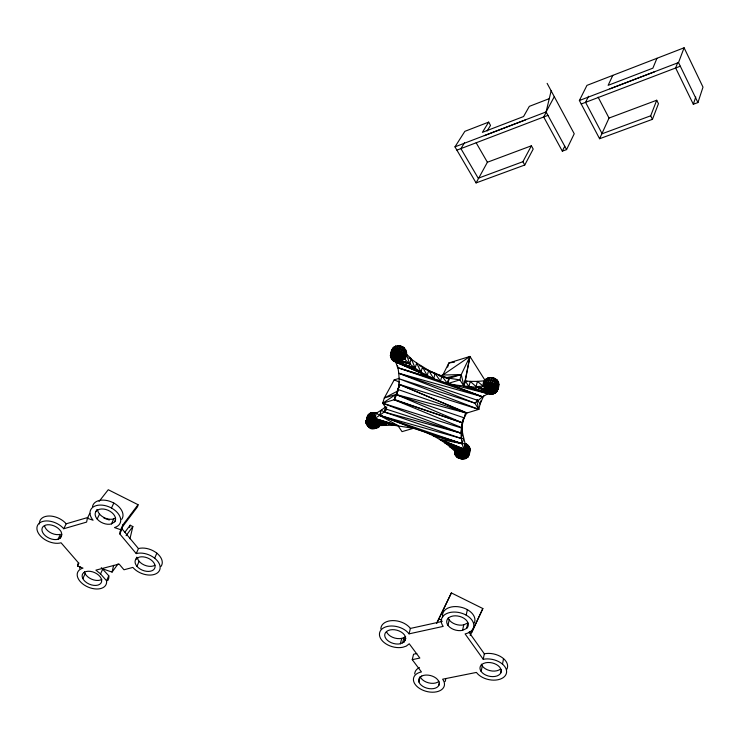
<?xml version="1.0" encoding="UTF-8"?>
<svg xmlns="http://www.w3.org/2000/svg" width="740" height="740" viewBox="0 0 740 740"><rect width="100%" height="100%" fill="white"/><g stroke="black" fill="none" stroke-linecap="round" stroke-linejoin="round"><path stroke-width="1.11" d="M391.996 350.64L392.265 349.197L390.387 355.792L395.401 358.253L396.594 354.386L398.869 355.422L398.518 359.325L400.839 357.846L405.048 357.744L406.325 354.025L411.264 358.678L409.729 363.858L396.067 358.743L390.655 354.349C391.784 351.602 395.058 350.668 397.787 351.019L399.378 345.867L403.023 347.115L402.967 353.396L404.826 356.227L404.771 359.196C414.724 369.26 427.156 376.651 440.476 381.294L482.591 396.834L487.965 393.699C495.486 397.065 501.036 387.612 498.029 381.294C493.895 374.745 481.87 377.215 483.165 386.114L488.455 390.47L495.199 393.218C480.232 385.115 463.897 387.446 447.904 383.505L397.593 367.651L395.752 362.036C388.093 360.214 389.518 348.725 395.706 346.154C403.596 343.795 409.942 352.24 404.771 359.196L397.676 359.298L390.628 357.309L391.081 355.089M497.169 389.036L496.457 392.219L490.916 391.053L490.981 387.057L488.724 386.021L487.799 389.98L476.107 386.641L470.252 381.378L465.293 381.007L463.98 386.262L487.965 393.699L468.947 386.641L465.293 381.007L469.965 356.43L448.865 362.961L442.853 375.014L439.588 376.013M484.413 380.841L477.383 381.378L476.107 386.641L490.916 391.053L493.349 389.61L497.641 389.536L496.836 386.576L496.938 379.962L495.005 379.74M466.043 444.666L468.217 445.443L468.022 452.001C472.407 461.843 452.269 460.641 454.971 451.409C445.351 441.845 433.353 434.907 420.598 430.458L379.685 415.381C361.582 402.357 362.554 439.911 379.713 425.583L393.153 425.176L413.466 428.312L462.232 443.723L465.118 443.63C470.844 445.092 470.945 451.622 468.522 456.062L461.631 456.043L454.841 454.11L455.405 450.771M468.254 455.091L467.745 457.218L462.445 456.081L462.593 452.048L460.419 451.067L459.447 455.054L466.561 458.134L454.841 454.11L455.368 451.992M463.434 452.612L461.788 451.863L461.631 456.043L466.561 458.134M467.745 457.218L463.212 455.96L464.165 451.964L462.593 452.048L461.631 456.043L467.745 457.218L463.878 455.683L464.739 454.767L468.836 454.749L470.094 449.43L468.67 453.361L461.862 451.428L459.087 452.196L450.272 447.062L462.667 451.622L464.517 452.973L468.67 453.361L469.928 448.042L468.022 452.001L465.525 449.717L465.118 443.63L462.565 433.141L460.992 433.178L386.872 409.34L382.7 403.198L394.161 399.739C400.285 389.332 399.757 376.882 397.537 365.495M493.108 387.631L492.424 390.609L497.289 390.961L498.834 384.245L497.484 388.047C494.468 387.853 489.584 383.995 487.105 387.464L483.165 386.114L476.107 386.641L488.455 390.47L488.724 386.021M391.673 351.676L390.387 355.792L394.577 357.013L394.587 355.7L391.395 353.054L394.18 346.866L392.57 352.018L404.114 354.747L404.53 348.235L399.378 345.867L399.693 351.463L402.967 353.396L404.53 348.235L397.473 345.811L395.882 350.964L402.967 353.396L394.106 351.306L395.706 346.154L395.882 350.964L401.459 352.277L403.023 347.115M464.72 443.565L466.792 444.398L465.525 449.717L463.841 448.949C459.836 438.866 460.576 427.729 463.767 417.545L464.221 417.86L462.463 422.836L394.161 399.739L399.341 385.374L396.538 394.624L462.463 422.836L463.767 417.545M460.419 451.067L460.077 455.507L454.841 454.11L465.053 458.754L456.562 456.7L463.323 459.022L457.986 457.736L461.483 458.939M409.192 357.762L416.666 362.979L415.159 368.168L392.487 360.121L409.729 363.858L397.676 359.298L398.028 355.228L396.844 359.104L397.26 354.876L396.067 358.743L390.628 357.309L409.729 363.858L406.325 354.025M493.663 387.187L492.979 390.165L497.289 390.961L497.465 388.944M379.639 424.677L379 426.758L373.728 425.63L374.135 421.689L375.689 421.596L374.477 425.5L366.161 423.668L367.318 418.174M455.202 450.521L454.665 452.732L459.447 455.054L459.947 450.512M465.118 452.288L464.406 455.276L468.522 456.062L469.003 451.9M396.594 354.386L396.067 358.743L390.387 355.792L394.892 357.661L396.085 353.794L395.401 358.253M374.995 422.253L371.952 420.699L371.378 425.065L377.881 427.692L366.864 425.047L376.429 428.331L367.983 426.296L372.932 428.543L369.436 427.341M366.818 421.596L366.161 423.668L377.881 427.692L372.932 425.593L373.339 421.495L372.128 425.408L372.59 421.162L371.378 425.065L370.74 424.603L371.462 420.144M480.945 400.747L478.78 409.368L399.221 378.825L474.756 403.087L482.591 396.834L447.904 383.505L448.829 378.168L434.223 373.626M371.952 420.699L370.74 424.603L366.152 420.921L367.956 418.794C370.046 418.896 379.454 422.485 374.477 425.5L374.94 421.726L373.728 425.63M493.839 387.131L493.349 389.61L497.289 390.961M500.721 673.058L501.332 669.746M502.506 664.15L503.533 658.628M481.157 671.476L482.24 665.982M416.805 653.549L413.558 654.234L412.254 659.654L421.439 671.929A15.845 9.861 14.4 0 0 415.334 684.63A15.845 9.861 14.4 0 0 436.397 691.854A15.845 9.861 14.4 0 0 442.631 679.2L476.43 672.42A16.234 10.249 12.8 0 0 498.002 679.745A16.234 10.249 12.8 0 0 504.81 666.62A16.234 10.249 12.8 0 0 483.238 659.294L484.33 653.799L468.938 632.182M445.406 377.872L461.251 374.579L459.892 379.879L463.98 386.262L469.965 356.43L442.853 375.014L461.251 374.579L469.965 356.43L485.255 380.684M101.269 567.663L108.78 575.766L106.542 580.761A15.475 9.565 23.1 0 1 86.136 586.135A15.475 9.565 23.1 0 1 83.01 568.107L77.552 566.017L78.255 562.622L61.069 542.79A15.855 9.944 24.6 0 1 40.034 535.501A15.855 9.944 24.6 0 1 42.726 521.45A15.855 9.944 24.6 0 1 63.76 528.739L86.608 522.098L87.394 518.278L89.781 513.31M466.663 628.371A11.008 7.141 13.7 0 0 459.808 616.448A11.008 7.141 13.7 0 0 446.784 622.738A11.008 7.141 13.7 0 0 462.565 630.351L466.663 628.371L467.828 622.886L463.73 624.875A10.97 7.141 13.7 0 1 448.2 617.983M462.565 630.351L463.73 624.875M466.182 615.134L467.356 609.658M438.848 685.342L439.329 683.168M447.968 625.346L449.189 619.889M405.354 640.35L405.428 636.733L404.401 634.874A10.739 6.854 15.4 0 0 390.091 629.925A10.739 6.854 15.4 0 0 386.058 638.833A10.739 6.854 15.4 0 0 400.377 643.772L404.262 641.857L405.89 638.185M489.871 394.152L468.947 386.641L470.252 381.378L477.383 381.378L483.165 386.114L486.948 388.093L487.105 387.464L483.988 384.846L486.476 378.565L485.237 383.838L492.007 386.595L493.145 387.668L497.484 388.047L498.677 382.756L496.836 386.576L485.237 383.838L483.165 386.114L487.799 389.98L488.234 385.438L487.309 389.397L486.948 388.093L487.568 385.485M496.938 379.962L495.735 385.253L496.836 386.576L498.029 381.294M106.542 580.761L100.538 573.898L95.876 570.142L119.122 564.065L123.969 569.782L132.867 567.404A15.771 9.99 22.2 0 0 153.929 574.554A15.771 9.99 22.2 0 0 157.306 560.744A15.771 9.99 22.2 0 0 136.243 553.594L119.76 533.891L120.722 529.711L122.997 524.706L138.047 504.699L108.253 489.732L99.077 501.452M492.637 386.946L491.832 387.085L491.721 390.914L493.34 386.641L492.637 386.946L491.721 390.914L496.457 392.219L492.424 390.609L493.599 387.075M495.467 378.861L494.255 384.143L495.735 385.253L495.467 378.861L491.813 377.604L490.583 382.885L485.237 383.838L488.724 386.151L483.988 384.846L485.237 379.574L483.165 386.114L487.022 388.75L487.938 386.262M493.959 386.992L493.349 389.61L493.774 387.769M100.538 573.898L102.814 568.912L112.064 572.085L113.618 565.332M119.76 533.891L122.026 528.887L122.997 524.706M490.916 391.053L491.832 387.085L490.981 387.057L490.065 391.025L495.199 393.218M455.183 450.605L454.665 452.732L458.689 453.907L459.087 452.196L454.971 451.409L459.447 455.054M487.022 388.75L487.716 385.781M418.914 681.984L420.181 676.563A10.499 6.558 14.4 0 0 428.589 682.854A10.499 6.558 14.4 0 0 438.95 681.327M488.455 390.47L489.371 386.502L489.223 390.822L490.148 386.863L490.065 391.025L496.457 392.219M399.332 384.319L398.101 389.555L466.644 413.087L478.78 409.368L476.782 400.96M486.827 383.144L488.067 377.872L488.65 382.821L495.735 385.253L486.827 383.144L496.836 386.576M129.62 527.454L130.148 525.206L132.849 526.575L129.953 538.748M468.522 456.062L464.739 454.767L464.517 452.973L468.836 454.749L464.877 454.184M469.289 446.683L468.022 452.001L445.092 443.01L465.525 449.717L439.468 439.283L462.232 443.723L463.518 438.413L461.27 438.45L379.685 415.381L374.755 418.368L371.11 417.86L367.956 418.794L371.378 420.995L373.737 421.097L386.354 425.121L375.929 424.279L379.713 425.583L375.125 425.223L376.022 422.29M138.047 504.699L137.575 506.715L122.526 526.723L120.25 531.727M464.591 452.686L463.878 455.683L465.062 452.168M551.143 90.817L546.092 111.934L566.572 149.591L562.335 151.163L543.697 116.985L546.268 112.203M464.739 454.767L465.183 452.936M464.045 452.418L468.67 453.361L445.092 443.01L466.959 450.753L468.217 445.443M465.118 443.63L463.841 448.949L439.468 439.283M462.445 456.081L463.397 452.085L463.212 455.96L464.424 452.76M461.788 451.863L460.826 455.849L461.048 451.52L460.077 455.507L454.665 452.732L458.976 454.508L459.697 451.511M458.745 452.714L454.971 451.409L458.615 453.287L459.096 451.298M459.42 450.91L458.689 453.907L459.632 451.363M462.463 422.836L394.337 399.452L395.715 394.531L464.221 417.86L465.257 413.632M374.819 413.355L372.729 412.661L372.932 417.924L397.907 425.574L379.685 415.381L384.153 411.976L385.734 406.769L381.276 410.182L379.685 415.381L413.466 428.312L402.024 431.633L397.907 425.574L374.755 418.368L376.364 413.17L381.276 410.182L384.153 411.976L460.992 433.178L462.685 422.67L461.39 427.961L382.7 403.198L384.291 398L394.189 379.897L399.517 378.251M412.254 659.654L419.858 658.054L409.239 643.782L406.26 646.113L402.958 647.223A16.151 10.314 15.4 0 1 381.442 639.776A16.151 10.314 15.4 0 1 387.538 626.401A16.151 10.314 15.4 0 1 409.054 633.856L410.386 628.436L442.233 621.424M402.569 643.023L403.92 637.621L405.613 636.456L404.262 641.857M400.377 643.772L401.728 638.37L403.92 637.621M463.98 386.262L461.251 374.579L449.282 378.269L447.904 383.505L459.892 379.879L448.829 378.168L447.45 383.403L441.891 376.059L425.694 369.315M422.392 367.697L435.148 373.469L433.705 378.686L395.752 362.036L427.193 375.615L428.654 370.407L416.666 362.979L420.995 372.1L395.752 362.036L415.159 368.168L411.264 358.678L409.174 357.975M492.979 390.165L493.747 387.446M420.995 372.1L422.475 366.901L419.339 365.643M401.358 356.032L400.839 357.846L404.771 359.196L399.304 359.178L399.702 355.45L400.488 355.302L399.304 359.178L400.701 356.032M464.406 455.276L465.173 452.575M447.635 367.16L448.865 362.961L454.526 362.138M395.706 346.154L392.57 352.018L399.369 354.784L400.543 355.875L404.826 356.227L406.38 351.056L404.114 354.747L394.106 351.306M404.114 354.747L405.677 349.576M399.341 385.383L396.538 394.624L466.644 413.087L464.221 417.86M486.948 388.093L487.614 385.892M401.543 355.265L400.507 358.41L404.771 359.196L399.979 358.863L400.867 355.959M401.422 355.903L400.839 357.846L401.385 355.385L399.979 358.863M397.676 359.298L398.869 355.422L399.702 355.45L398.518 359.325L409.729 363.858L391.34 358.789M395.475 354.108L394.577 357.013L396.085 353.794M379.713 425.583L375.615 424.806L376.216 422.845M374.135 421.689L372.932 425.593L379 426.758L375.125 425.223L376.142 422.623M400.858 356.532L405.048 357.744L400.543 355.875L400.96 357.198L405.048 357.744L406.602 352.573L404.826 356.227L397.75 354.229L394.92 355.126L391.395 353.054L393.005 347.911L390.655 354.349L394.587 355.7L395.188 353.757M390.655 354.349L394.476 356.338L395.068 354.404M458.615 453.287L459.401 450.762M366.161 423.668L371.378 425.065L365.921 422.263L367.789 415.732L365.921 422.263L369.935 423.437L366.152 420.921L368.483 414.548L366.846 419.737L371.378 420.995L370.24 421.698L366.846 419.737L369.593 413.605L367.956 418.794L393.153 425.176L371.11 417.86L372.729 412.661M370.536 420.274L369.824 422.818L370.823 420.357M370.842 420.514L369.935 423.437L371.082 420.968M371.156 421.115L370.24 424.048L365.921 422.263L370.74 424.603M371.11 417.86L371.036 412.957L369.408 418.156L393.153 425.176L372.932 417.924L374.542 412.735L376.706 413.392M677.664 62.669L675.657 67.978L693.324 104.266L697.931 102.564L703 87.117L684.102 47.785L586.949 85.377L579.374 100.52L599.594 138.732L652.458 119.325L658.452 103.692L656.722 100.242L609.02 118.058L599.594 138.732M693.324 104.266L695.739 97.051M400.507 358.41L401.413 355.746M375.615 424.806L376.225 423.03M697.931 102.564L678.524 62.558L684.102 47.785M652.458 119.325L650.691 115.801L656.722 100.242M394.476 356.338L395.336 354.201M656.954 58.294L652.874 68.172L608.123 85.341L612.794 75.378M154.688 558.219L156.834 553.178A15.716 9.99 22.2 0 0 138.445 548.571L122.026 528.887M136.937 566.313L139.12 561.29M136.243 553.594L138.445 548.571M135.919 559.181L139.203 557.137A10.489 6.641 22.2 0 1 154.725 564.416A10.489 6.641 22.2 0 1 144.346 570.873A10.489 6.641 22.2 0 1 135.919 559.181L136.798 557.165M375.865 422.355L374.477 425.5L379 426.758M483.72 395.798L480.047 404.012L477.18 399.582M476.088 182.91L487.392 162.245L531.385 145.799L533.198 149.054L524.752 165.02L476.088 182.91L454.971 146.853L464.85 131.341L488.668 122.119L490.527 125.384L487.133 130.989M114.709 521.774A10.739 6.919 23.7 0 0 105.987 509.527A10.739 6.919 23.7 0 0 95.543 516.344A10.739 6.919 23.7 0 0 111.416 523.92L114.709 521.774L115.634 519.776M111.416 523.92L113.729 518.934L115.644 518.074M436.693 623.08L451.382 592.934L482.859 608.548L470.187 635.521M82.843 578.634L85.146 573.666M111.481 508.029L113.812 503.043M436.887 623.099L451.382 592.934M97.162 519.036L99.53 514.06M77.552 566.017L78.958 563.048M488.067 377.872L485.237 383.838L489.529 386.012M95.95 511.534L96.903 509.546M588.522 96.274L585.59 102.333L581.224 103.998M566.572 149.591L574.231 133.764L547.128 83.361M562.335 151.163L564.759 146.206M58.007 539.247C62.475 538.332 62.771 532.624 59.774 529.896A10.545 6.614 24.6 0 0 45.778 525.067A10.545 6.614 24.6 0 0 44.011 534.419A10.545 6.614 24.6 0 0 58.007 539.247L60.44 534.308A10.508 6.614 24.6 0 1 44.511 525.705M63.76 528.739L66.202 523.8L87.903 517.454M59.829 538.424L61.781 534.474M482.859 608.548L471.685 632.534L469.613 631.498M371.036 412.957L367.956 418.794L372.128 420.866M464.535 142.783L460.909 148.611L478.216 178.238L522.903 161.699L531.385 145.799M554.297 96.7L546.092 111.934L454.971 146.853M394.161 399.739L462.287 427.877L462.565 433.141L461.27 438.45L384.153 411.976L386.835 407.074M394.587 355.7L394.92 355.126M488.668 122.119L482.406 132.349L523.559 116.541L529.322 106.366L549.099 98.716M497.65 386.928L498.483 385.67L497.641 389.536L493.506 388.981L493.145 387.668L497.641 389.536L493.432 388.315M112.064 572.085L118.085 563.889M126.078 535.677L132.849 526.575M124.718 532.486L130.148 525.206M384.153 411.976L386.872 409.34M398.157 390.794L384.291 398L395.715 394.531L382.7 403.198L460.992 433.178M678.524 62.558L579.374 100.52M484.302 135.661L525.418 119.917M609.936 88.856L654.641 71.752M456.894 150.137L547.952 115.366M680.301 66.212L585.59 102.333L602.138 133.746L650.691 115.801M409.054 633.856L443.195 626.391A16.548 10.739 13.7 0 1 449.865 612.507A16.548 10.739 13.7 0 1 471.917 620.065A16.548 10.739 13.7 0 1 465.099 633.903L483.238 659.294M447.025 378.547L449.282 378.269L447.016 378.307M492.572 387.353L489.825 386.983M376.031 423.687L386.354 425.121L367.956 418.794L372.932 420.903M438.515 375.421L441.891 376.059L440.476 381.294L435.148 373.469L430.782 372.137M400.035 355.283L404.826 356.227L392.57 352.018L396.122 354.358L391.395 353.054L395.438 354.673M465.293 381.007L467.486 381.433M375.929 423.067L386.354 425.121L374.486 421.43M492.655 387.085L497.484 388.047L485.237 383.838L490.389 386.039M442.058 376.762L448.829 378.168M397.787 351.019L399.693 351.463L401.265 346.311L401.459 352.277L397.787 351.019L397.473 345.811M490.583 382.885L494.255 384.143L488.65 382.821L489.88 377.548L490.583 382.885L494.255 384.143L493.719 378.057L492.498 383.339L491.813 377.604L493.858 378.547M490.981 387.057L492.849 387.501M374.542 421.865L373.238 421.55L375.152 422.179M462.833 452.177L461.529 451.863L463.444 452.492M375.624 422.457L386.354 425.121L375.125 421.902M447.904 383.505L487.965 393.699M399.369 354.784L404.826 356.227M492.007 386.595L497.484 388.047M463.416 451.964L468.67 453.361L450.272 447.062L459.605 451.789M433.474 435.925L462.232 443.723L379.685 415.381M409.137 358.095L411.264 358.678M466.644 413.087L398.999 384.273L478.78 409.368L474.756 403.087L398.749 373.265L482.591 396.834L397.593 367.651L433.705 378.686L428.654 370.407M464.803 453.574L468.836 454.749M427.165 432.974L462.232 443.723M393.995 361.231L415.159 368.168M464.655 443.695L466.792 444.398L466.959 450.753M468.947 386.641L491.786 394.217L476.107 386.641L493.608 393.902M438.635 618.945L441.826 620.046M103.97 518.176L109.298 520.007M87.394 518.278L93.064 520.229A16.151 10.397 23.7 0 1 96.172 505.642A16.151 10.397 23.7 0 1 117.706 513.024A16.151 10.397 23.7 0 1 114.46 527.565L120.722 529.711M398.749 373.265L477.726 400.386M372.72 421.661L374.69 422.337M455.489 455.47L465.053 458.754M367.983 426.296L374.745 428.617M376.669 413.493L374.542 412.735L374.755 418.368M460.28 451.511L450.272 447.062L461.862 451.428M366.846 419.737L370.731 421.282M488.021 386.456L483.988 384.846L487.466 386.909M450.272 447.062L461.048 451.391M394.189 379.897L399.526 382.108M398.999 384.273L466.82 412.837M397.75 354.229L392.57 352.018L396.908 354.201M476.181 142.802L487.392 162.245M522.903 161.699L524.752 165.02M422.475 366.901L427.193 375.615M598.114 97.144L609.02 118.058M442.668 617.114A16.493 10.739 13.7 0 1 460.012 607.013A16.493 10.739 13.7 0 1 474.201 623.117M380.86 628.908A16.095 10.314 15.3 0 1 392.681 620.601A16.095 10.314 15.3 0 1 410.386 628.436M484.33 653.799A16.178 10.258 12.8 0 1 502.007 657.453A16.178 10.258 12.8 0 1 506.826 669.284M414.705 673.918A15.79 9.87 14.4 0 1 419.441 667.573M445.684 679.107A15.79 9.87 14.4 0 1 445.027 681.605M500.545 669.006A10.767 6.817 12.8 0 1 489.76 670.607A10.767 6.817 12.8 0 1 481.305 664.159M401.728 638.37A10.702 6.864 15.3 0 1 386.465 631.636M79.661 568.413A15.429 9.574 23.1 0 1 80.225 566.84M108.78 575.766A15.429 9.574 23.1 0 1 107.661 580.641M156.806 553.15A15.716 9.99 22.2 0 1 160.894 566.526M92.528 506.484A16.095 10.397 23.7 0 1 111.897 502.099A16.095 10.397 23.7 0 1 121.712 519.341M39.442 523.985A15.799 9.944 24.6 0 1 49.136 516.002A15.799 9.944 24.6 0 1 66.202 523.8M101.852 579.392A10.258 6.364 23.1 0 1 91.575 579.17A10.258 6.364 23.1 0 1 84.508 571.826M154.938 565.258A10.453 6.651 22.2 0 1 144.328 565.064A10.453 6.651 22.2 0 1 137.288 557.516M113.729 518.934A10.702 6.919 23.7 0 1 97.578 510.11M370.24 421.698L369.935 422.226L366.152 420.921L370.24 421.698M84.175 572.335L82.88 573.528A10.295 6.364 23.1 0 0 91.427 584.905A10.295 6.364 23.1 0 0 101.26 578.671A10.295 6.364 23.1 0 0 85.997 571.558L84.175 572.335M421.782 675.999L420.098 677.109A10.536 6.558 14.4 0 0 426.952 688.172A10.536 6.558 14.4 0 0 439.153 682.447A10.536 6.558 14.4 0 0 423.955 675.296L421.782 675.999M483.424 663.484L481.638 664.631A10.795 6.817 12.8 0 0 488.289 675.999A10.795 6.817 12.8 0 0 501.156 670.079A10.795 6.817 12.8 0 0 485.708 662.753L483.424 663.484"/></g></svg>
